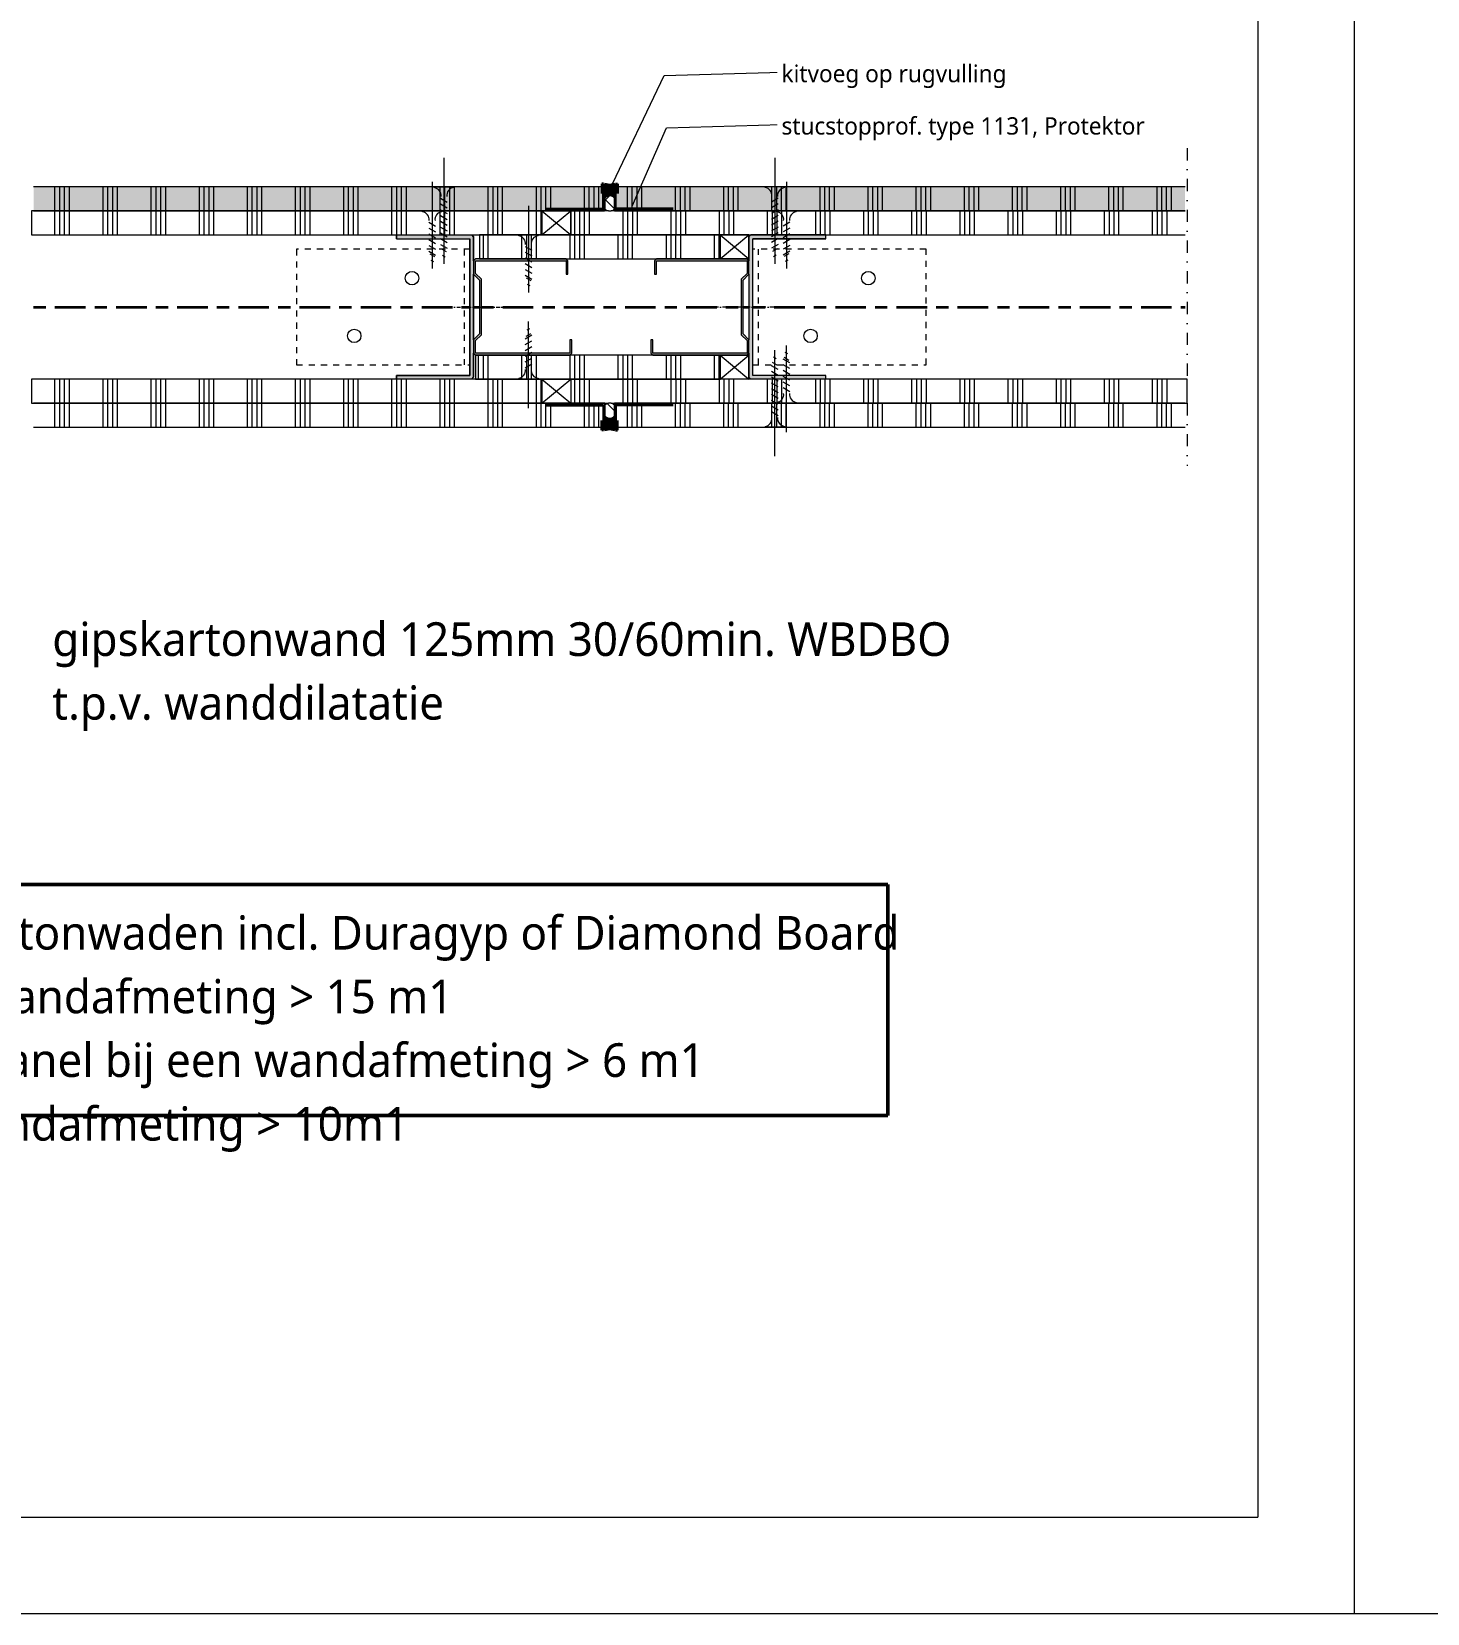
# Model space of a CAD drawing. Header units: millimetres. Extents: x -617 to 12931, y -7813 to -1363.
# Drawn here: x 824 to 1549, y -7813 to -6991 of the extents above; entities that cross this region are included whole.
import ezdxf

# ---------------------------------------------------------------- set-up
doc = ezdxf.new("R2010")
doc.units = ezdxf.units.MM
for name, pattern in [('Center', [31.75, 6.35, -4.7625, 15.875, -4.7625]), ('Dash', [6.35, 3.175, -3.175]), ('Dash dot', [15.875, 6.35, -4.7625, 0, -4.7625]), ('Streep-stip _ detail', [4, 2, -1, 0, -1])]:
    doc.linetypes.add(name, pattern=pattern)
for name, color, linetype, lineweight in [('A-ANNO-IDEN', 131, 'Continuous', 18), ('A-DETL', 90, 'Continuous', 13), ('A-DETL-CNTR', 5, 'Center', 35), ('A-DETL-GENF', 92, 'Continuous', 18), ('G-ANNO-TEXT', 231, 'Continuous', 13)]:
    doc.layers.add(name, color=color, linetype=linetype, lineweight=lineweight)
doc.styles.add('Segoe UI_2', font='segoeui.ttf', dxfattribs={"height": 9})
doc.styles.add('Segoe UI_4', font='segoeui.ttf', dxfattribs={"height": 17.5})

# ---------------------------------------------------------------- blocks, each defined once
blk = doc.blocks.new('40  gipsplaat - D12_5-2957585-22_1 Principedetails metalstud')
at = {"layer": 'A-DETL-GENF', "lineweight": 13}
h = blk.add_hatch(dxfattribs=at)
h.set_pattern_fill('FP_540', color=256, style=0, pattern_type=2)
h.set_pattern_definition([(90, (-1093.902, 7097.017), (-25, 1e-15), []), (90, (-1091.402, 7097.017), (-25, 1e-15), []), (90, (-1088.902, 7097.017), (-25, 1e-15), []), (90, (-1086.402, 7097.017), (-25, 1e-15), [])])
h.paths.add_polyline_path([(0, 0), (319.05, 0), (319.05, 12.5), (20.94, 12.5), (20.65, 12.43), (19.84, 12.43), (19.55, 12.5), (0, 12.5)])
at = {"layer": 'A-DETL-GENF'}
for p, q in [((17.55, 12.5), (0, 12.5)), ((0, 12.5), (0, 0)), ((0, 12.5), (0, 0)), ((19.55, 12.5), (17.55, 12.5)), ((19.55, 12.5), (17.55, 12.5)), ((22.75, 12.5), (20.94, 12.5)), ((22.75, 12.5), (20.94, 12.5)), ((319.05, 12.5), (22.75, 12.5)), ((0, 0), (77.55, 0)), ((77.55, 0), (93.55, 0)), ((77.55, 0), (93.55, 0)), ((93.55, 0), (132.55, 0)), ((132.55, 0), (319.05, 0)), ((132.55, 0), (319.05, 0))]:
    blk.add_line(p, q, dxfattribs=at)
blk = doc.blocks.new('40  gipsplaat - stootvast D12_5-2957586-22_1 Principedetails metalstud')
at = {"layer": 'A-DETL-GENF'}
blk.add_hatch(color=256, dxfattribs=at).paths.add_polyline_path([(1, 0), (297.5, 0), (297.5, 12.5), (1, 12.5)])
at = {"layer": 'A-DETL-GENF', "lineweight": 13}
h = blk.add_hatch(dxfattribs=at)
h.set_pattern_fill('FP_541', color=256, style=0, pattern_type=2)
h.set_pattern_definition([(90, (-813.956, 7084.517), (-25, 1e-15), []), (90, (-811.456, 7084.517), (-25, 1e-15), []), (90, (-808.956, 7084.517), (-25, 1e-15), []), (90, (-806.456, 7084.517), (-25, 1e-15), [])])
h.paths.add_polyline_path([(1, 0), (297.5, 0), (297.5, 12.5), (1, 12.5)])
at = {"layer": 'A-DETL-GENF'}
for p, q in [((297.5, 12.5), (1, 12.5)), ((297.5, 12.5), (1, 12.5)), ((297.5, 0), (297.5, 12.5)), ((297.5, 0), (297.5, 12.5)), ((1, 0), (264.95, 0)), ((264.95, 0), (297.5, 0)), ((264.95, 0), (297.5, 0))]:
    blk.add_line(p, q, dxfattribs=at)
blk = doc.blocks.new('40  gipsplaat - D12_5-2957587-22_1 Principedetails metalstud')
at = {"layer": 'A-DETL-GENF', "lineweight": 13}
h = blk.add_hatch(dxfattribs=at)
h.set_pattern_fill('FP_542', color=256, style=0, pattern_type=2)
h.set_pattern_definition([(90, (-813.956, 7197.017), (-25, 1e-15), []), (90, (-811.456, 7197.017), (-25, 1e-15), []), (90, (-808.956, 7197.017), (-25, 1e-15), []), (90, (-806.456, 7197.017), (-25, 1e-15), [])])
h.paths.add_polyline_path([(297.69, 0), (297.69, 12.5), (1, 12.5), (1, 0), (279.95, 0)])
at = {"layer": 'A-DETL-GENF'}
for p, q in [((264.95, 12.5), (1, 12.5)), ((279.95, 12.5), (264.95, 12.5)), ((279.95, 12.5), (264.95, 12.5)), ((297.69, 12.5), (279.95, 12.5)), ((297.69, 11.47), (297.69, 12.5)), ((297.69, 11.47), (297.69, 12.5)), ((297.69, 0), (297.69, 11.47)), ((1, 0), (297.69, 0)), ((1, 0), (297.69, 0))]:
    blk.add_line(p, q, dxfattribs=at)
blk = doc.blocks.new('22 verzwaard metalstud profiel - 75 mm-V444-22_1 Principedetails metalstud')
at = {"layer": 'A-DETL-GENF'}
blk.add_hatch(color=256, dxfattribs=at).paths.add_polyline_path([(-37.5, -1), (-37.5, -40), (-35.5, -40), (-35.5, -2), (35.5, -2), (35.5, -40), (37.5, -40), (37.5, -1), (36.5, 0), (-36.5, 0)])
for p, q in [((-36.5, 0), (-37.5, -1)), ((-37.5, -1), (-36.5, 0)), ((-24, 0), (-36.5, 0)), ((-24, 0), (-36.5, 0)), ((17, 0), (-17, 0)), ((17, 0), (-17, 0)), ((36.5, 0), (24, 0)), ((36.5, 0), (24, 0)), ((37.5, -1), (36.5, 0)), ((-35.5, -2), (35.5, -2)), ((-35.5, -40), (-35.5, -2)), ((-35.5, -40), (-35.5, -2)), ((-35.5, -2), (35.5, -2)), ((35.5, -2), (35.5, -40)), ((35.5, -40), (35.5, -2)), ((37.5, -1), (36.5, 0)), ((37.5, -40), (37.5, -1)), ((37.5, -40), (37.5, -1)), ((-37.5, -40), (-35.5, -40)), ((-37.5, -40), (-35.5, -40)), ((35.5, -40), (37.5, -40)), ((35.5, -40), (37.5, -40))]:
    blk.add_line(p, q, dxfattribs=at)
blk = doc.blocks.new('40  gipsplaat - stootvast D12_5-2957588-22_1 Principedetails metalstud')
at = {"layer": 'A-DETL-GENF'}
blk.add_hatch(color=256, dxfattribs=at).paths.add_polyline_path([(263.41, 0), (296.31, 0), (296.31, 12.5), (0, 12.5), (0, 0), (145.87, 0)])
at = {"layer": 'A-DETL-GENF', "lineweight": 13}
h = blk.add_hatch(dxfattribs=at)
h.set_pattern_fill('FP_543', color=256, style=0, pattern_type=2)
h.set_pattern_definition([(90, (-1116.648, 7084.517), (-25, 1e-15), []), (90, (-1114.148, 7084.517), (-25, 1e-15), []), (90, (-1111.648, 7084.517), (-25, 1e-15), []), (90, (-1109.148, 7084.517), (-25, 1e-15), [])])
h.paths.add_polyline_path([(296.31, 0), (296.31, 12.5), (0, 12.5), (0, 0), (263.41, 0)])
at = {"layer": 'A-DETL-GENF'}
for p, q in [((296.31, 12.5), (0, 12.5)), ((0, 12.5), (0, 1.03)), ((296.31, 12.5), (0, 12.5)), ((0, 1.03), (0, 0)), ((0, 1.03), (0, 0)), ((0, 0), (296.31, 0)), ((0, 0), (296.31, 0))]:
    blk.add_line(p, q, dxfattribs=at)
blk = doc.blocks.new('40  gipsplaat - D12_5-2957589-22_1 Principedetails metalstud')
at = {"layer": 'A-DETL-GENF', "lineweight": 13}
h = blk.add_hatch(dxfattribs=at)
h.set_pattern_fill('FP_544', color=256, style=0, pattern_type=2)
h.set_pattern_definition([(90, (-1116.648, 7197.017), (-25, 1e-15), []), (90, (-1114.148, 7197.017), (-25, 1e-15), []), (90, (-1111.648, 7197.017), (-25, 1e-15), []), (90, (-1109.148, 7197.017), (-25, 1e-15), [])])
h.paths.add_polyline_path([(296.31, 0), (296.31, 12.5), (0, 12.5), (0, 0), (263.41, 0)])
at = {"layer": 'A-DETL-GENF'}
for p, q in [((296.31, 12.5), (0, 12.5)), ((0, 12.5), (0, 11.47)), ((0, 12.5), (0, 11.47)), ((0, 11.47), (0, 0)), ((0, 0), (296.31, 0)), ((0, 0), (296.31, 0))]:
    blk.add_line(p, q, dxfattribs=at)
blk = doc.blocks.new('00 afbreeklijn 1 s l - Type 1-2338396-22_1 Principedetails metalstud')
at = {"layer": 'A-DETL-GENF', "linetype": 'Dash dot'}
for p, q in [((12.5, 0), (-20, 0)), ((145, 0), (25, 0))]:
    blk.add_line(p, q, dxfattribs=at)
blk = doc.blocks.new('22 verzwaard metalstud profiel - 75 mm-V445-22_1 Principedetails metalstud')
at = {"layer": 'A-DETL-GENF'}
blk.add_hatch(color=256, dxfattribs=at).paths.add_polyline_path([(-37.5, 16.06), (-37.5, 1), (-36.5, 0), (36.5, 0), (37.5, 1), (37.5, 40), (35.5, 40), (35.5, 2), (-35.5, 2), (-35.5, 40), (-37.5, 40)])
for p, q in [((-35.5, 40), (-37.5, 40)), ((-37.5, 40), (-35.5, 40)), ((-35.5, 2), (-35.5, 40)), ((-35.5, 40), (-35.5, 2)), ((37.5, 40), (35.5, 40)), ((35.5, 40), (35.5, 2)), ((35.5, 40), (35.5, 2)), ((35.5, 40), (37.5, 40)), ((-37.5, 1), (-36.5, 0)), ((-37.5, 1), (-36.5, 0)), ((-36.5, 0), (-24, 0)), ((-24, 0), (-36.5, 0)), ((35.5, 2), (-35.5, 2)), ((-35.5, 2), (35.5, 2)), ((-17, 0), (17, 0)), ((17, 0), (-17, 0)), ((24, 0), (36.5, 0)), ((36.5, 0), (24, 0)), ((36.5, 0), (37.5, 1)), ((37.5, 1), (36.5, 0))]:
    blk.add_line(p, q, dxfattribs=at)
blk = doc.blocks.new('40  gipsplaat - D12_5-2957590-22_1 Principedetails metalstud')
at = {"layer": 'A-DETL-GENF', "lineweight": 13}
h = blk.add_hatch(dxfattribs=at)
h.set_pattern_fill('FP_545', color=256, style=0, pattern_type=2)
h.set_pattern_definition([(90, (-813.956, 7097.017), (-25, 1e-15), []), (90, (-811.456, 7097.017), (-25, 1e-15), []), (90, (-808.956, 7097.017), (-25, 1e-15), []), (90, (-806.456, 7097.017), (-25, 1e-15), [])])
h.paths.add_polyline_path([(264.95, 0), (264.95, 12.5), (0, 12.5), (0, 0), (232.5, 0)])
at = {"layer": 'A-DETL-GENF'}
for p, q in [((264.95, 12.5), (0, 12.5)), ((0, 12.5), (0, 0)), ((264.95, 12.5), (0, 12.5)), ((0, 12.5), (0, 0)), ((264.95, 0), (264.95, 12.5)), ((264.95, 0), (264.95, 12.5)), ((0, 0), (232.5, 0)), ((0, 0), (232.5, 0)), ((232.5, 0), (264.95, 0))]:
    blk.add_line(p, q, dxfattribs=at)
blk = doc.blocks.new('40  gipsplaat - D12_5-V446-22_1 Principedetails metalstud')
at = {"layer": 'A-DETL-GENF'}
for p, q in [((77.55, 12.5), (0, 12.5)), ((168.61, 12.5), (77.55, 12.5)), ((168.61, 12.5), (77.55, 12.5))]:
    blk.add_line(p, q, dxfattribs=at)
blk = doc.blocks.new('40  gipsplaat - D12_5-V447-22_1 Principedetails metalstud')
at = {"layer": 'A-DETL-GENF', "lineweight": 13}
h = blk.add_hatch(dxfattribs=at)
h.set_pattern_fill('FP_546', color=256, style=0, pattern_type=2)
h.set_pattern_definition([(90, (-813.956, 7184.517), (-25, 1e-15), []), (90, (-811.456, 7184.517), (-25, 1e-15), []), (90, (-808.956, 7184.517), (-25, 1e-15), []), (90, (-806.456, 7184.517), (-25, 1e-15), [])])
h.paths.add_polyline_path([(264.95, 0), (264.95, 12.5), (0, 12.5), (0, 0), (230.54, 0)])
at = {"layer": 'A-DETL-GENF'}
for p, q in [((230.54, 12.5), (0, 12.5)), ((0, 12.5), (0, 0)), ((230.54, 12.5), (0, 12.5)), ((0, 12.5), (0, 0)), ((264.95, 12.5), (230.54, 12.5)), ((264.95, 0), (264.95, 12.5)), ((264.95, 0), (264.95, 12.5)), ((0, 0), (264.95, 0)), ((0, 0), (264.95, 0))]:
    blk.add_line(p, q, dxfattribs=at)
blk = doc.blocks.new('40  gipsplaat - D12_5-2957462-22_1 Principedetails metalstud')
at = {"layer": 'A-DETL-GENF', "lineweight": 13}
h = blk.add_hatch(dxfattribs=at)
h.set_pattern_fill('FP_547', color=256, style=0, pattern_type=2)
h.set_pattern_definition([(270, (1171.456, -7097.017), (25, 1e-15), []), (270, (1168.956, -7097.017), (25, 1e-15), []), (270, (1166.456, -7097.017), (25, 1e-15), []), (270, (1163.956, -7097.017), (25, 1e-15), [])])
h.paths.add_polyline_path([(25, 12.5), (0, 12.5), (0, 0), (125, 0), (125, 12.5), (26.48, 12.5)])
at = {"layer": 'A-DETL-GENF'}
for p, q in [((25, 12.5), (0, 12.5)), ((0, 12.5), (0, 0)), ((0, 12.5), (0, 0)), ((33, 12.5), (25, 12.5)), ((79.96, 12.5), (33, 12.5)), ((79.96, 12.5), (33, 12.5)), ((87.96, 12.5), (79.96, 12.5)), ((125, 12.5), (87.96, 12.5)), ((125, 0), (125, 12.5)), ((125, 0), (125, 12.5)), ((0, 0), (125, 0)), ((0, 0), (125, 0))]:
    blk.add_line(p, q, dxfattribs=at)
blk = doc.blocks.new('40  gipsplaat - D12_5-2957591-22_1 Principedetails metalstud')
at = {"layer": 'A-DETL-GENF', "lineweight": 13}
h = blk.add_hatch(dxfattribs=at)
h.set_pattern_fill('FP_548', color=256, style=0, pattern_type=2)
h.set_pattern_definition([(270, (1171.456, -7159.517), (25, 1e-15), []), (270, (1168.956, -7159.517), (25, 1e-15), []), (270, (1166.456, -7159.517), (25, 1e-15), []), (270, (1163.956, -7159.517), (25, 1e-15), [])])
h.paths.add_polyline_path([(25, 12.5), (0, 12.5), (0, 0), (126.96, 0), (126.96, 12.5), (26.48, 12.5)])
at = {"layer": 'A-DETL-GENF'}
for p, q in [((77.55, 12.5), (0, 12.5)), ((0, 12.5), (0, 0)), ((0, 12.5), (0, 0)), ((126.96, 12.5), (77.55, 12.5)), ((126.96, 12.5), (77.55, 12.5)), ((126.96, 0), (126.96, 12.5)), ((126.96, 0), (126.96, 12.5)), ((0, 0), (25, 0)), ((25, 0), (35, 0)), ((35, 0), (77.96, 0)), ((35, 0), (77.96, 0)), ((77.96, 0), (87.96, 0)), ((87.96, 0), (126.96, 0))]:
    blk.add_line(p, q, dxfattribs=at)
blk = doc.blocks.new('22 metalstud profiel - 50 mm vert-4394543-22_1 Principedetails metalstud')
at = {"layer": 'A-DETL-GENF'}
blk.add_hatch(color=256, dxfattribs=at).paths.add_polyline_path([(-25, -1), (-25, -50), (-24, -51), (-17, -51), (-17, -50), (-24, -50), (-24, -1), (-17.41, -1), (-14.41, -4), (14.41, -4), (17.41, -1), (24, -1), (24, -48), (17, -48), (17, -49), (24, -49), (25, -48), (25, -1), (24, 0), (17, 0), (14, -3), (-14, -3), (-17, 0), (-24, 0)])
for p, q in [((-24, 0), (-25, -1)), ((-17, 0), (-24, 0)), ((-14, -3), (-17, 0)), ((17, 0), (14, -3)), ((24, 0), (17, 0)), ((25, -1), (24, 0)), ((-25, -1), (-25, -50)), ((-24, -50), (-24, -1)), ((-24, -1), (-17.41, -1)), ((-17.41, -1), (-14.41, -4)), ((-14.41, -4), (14.41, -4)), ((14, -3), (-14, -3)), ((14.41, -4), (17.41, -1)), ((17.41, -1), (24, -1)), ((24, -1), (24, -48)), ((25, -48), (25, -1)), ((24, -48), (17, -48)), ((17, -48), (17, -49)), ((17, -49), (24, -49)), ((24, -49), (25, -48)), ((-25, -50), (-24, -51)), ((-17, -50), (-24, -50)), ((-24, -51), (-17, -51)), ((-17, -51), (-17, -50))]:
    blk.add_line(p, q, dxfattribs=at)
blk = doc.blocks.new('22 metalstud profiel - 50 mm vert-4394548-22_1 Principedetails metalstud')
at = {"layer": 'A-DETL-GENF'}
blk.add_hatch(color=256, dxfattribs=at).paths.add_polyline_path([(-25, 41.48), (-25, 1), (-24, 0), (-17, 0), (-14, 3), (14, 3), (17, 0), (24, 0), (25, 1), (25, 48), (24, 49), (17, 49), (17, 48), (24, 48), (24, 1), (17.41, 1), (14.41, 4), (-14.41, 4), (-17.41, 1), (-24, 1), (-24, 50), (-17, 50), (-17, 51), (-24, 51), (-25, 50)])
for p, q in [((-24, 51), (-25, 50)), ((-25, 50), (-25, 1)), ((-17, 51), (-24, 51)), ((-24, 1), (-24, 50)), ((-24, 50), (-17, 50)), ((-17, 50), (-17, 51)), ((24, 49), (17, 49)), ((17, 49), (17, 48)), ((17, 48), (24, 48)), ((25, 48), (24, 49)), ((24, 48), (24, 1)), ((25, 1), (25, 48)), ((-25, 1), (-24, 0)), ((-17.41, 1), (-24, 1)), ((-24, 0), (-17, 0)), ((-14.41, 4), (-17.41, 1)), ((-17, 0), (-14, 3)), ((14.41, 4), (-14.41, 4)), ((-14, 3), (14, 3)), ((14, 3), (17, 0)), ((17.41, 1), (14.41, 4)), ((17, 0), (24, 0)), ((24, 1), (17.41, 1)), ((24, 0), (25, 1))]:
    blk.add_line(p, q, dxfattribs=at)
blk = doc.blocks.new('20 klos p - Voorliggend-4383767-22_1 Principedetails metalstud')
at = {"layer": 'A-DETL-GENF'}
for p, q in [((15, 12.5), (0, 12.5)), ((0, 12.5), (0, 0)), ((0, 0), (15, 12.5)), ((0, 12.5), (15, 0)), ((15, 0), (15, 12.5)), ((0, 0), (15, 0))]:
    blk.add_line(p, q, dxfattribs=at)
blk = doc.blocks.new('20 klos p - Voorliggend-V465-22_1 Principedetails metalstud')
at = {"layer": 'A-DETL-GENF'}
for p, q in [((15, 12.5), (0, 12.5)), ((0, 12.5), (0, 0)), ((0, 0), (15, 12.5)), ((0, 12.5), (15, 0)), ((0, 0), (15, 0))]:
    blk.add_line(p, q, dxfattribs=at)
blk = doc.blocks.new('20 klos p - Voorliggend-V466-22_1 Principedetails metalstud')
at = {"layer": 'A-DETL-GENF'}
for p, q in [((15, 12.5), (0, 12.5)), ((0, 12.5), (0, 0)), ((0, 0), (15, 12.5)), ((0, 12.5), (15, 0)), ((15, 0), (15, 12.5))]:
    blk.add_line(p, q, dxfattribs=at)
blk = doc.blocks.new('40  gipsplaat - D12_5-V479-22_1 Principedetails metalstud')
at = {"layer": 'A-DETL-GENF', "lineweight": 13}
h = blk.add_hatch(dxfattribs=at)
h.set_pattern_fill('FP_587', color=256, style=0, pattern_type=2)
h.set_pattern_definition([(90, (-1093.902, 7184.517), (-25, 1e-15), []), (90, (-1091.402, 7184.517), (-25, 1e-15), []), (90, (-1088.902, 7184.517), (-25, 1e-15), []), (90, (-1086.402, 7184.517), (-25, 1e-15), [])])
h.paths.add_polyline_path([(18.35, 0), (19.55, 0), (19.84, 0.07), (20.65, 0.07), (20.94, 0), (320.05, 0), (320.05, 12.5), (0, 12.5), (0, 0)])
at = {"layer": 'A-DETL-GENF'}
for p, q in [((320.05, 12.5), (0, 12.5)), ((0, 12.5), (0, 0)), ((320.05, 12.5), (0, 12.5)), ((0, 12.5), (0, 0)), ((320.05, 0), (320.05, 12.5)), ((320.05, 0), (320.05, 12.5)), ((0, 0), (19.55, 0)), ((0, 0), (19.55, 0)), ((20.94, 0), (320.05, 0)), ((20.94, 0), (320.05, 0))]:
    blk.add_line(p, q, dxfattribs=at)
blk = doc.blocks.new('00 schroef s e - 40mm-2174073-22_1 Principedetails metalstud')
at = {"layer": 'A-DETL-GENF'}
for p, q in [((-15.02, 0), (40, 0)), ((0, -5), (0, 5)), ((0.48, 5), (0, 5)), ((5.98, -1.75), (7.98, 1.75)), ((8.98, -1.75), (10.98, 1.75)), ((8.98, -1.75), (10.98, 1.75)), ((11.98, -1.75), (13.98, 1.75)), ((14.98, -1.75), (16.98, 1.75)), ((17.98, -1.75), (19.98, 1.75)), ((20.98, -1.75), (22.98, 1.75)), ((23.98, -1.75), (25.98, 1.75)), ((26.98, -1.75), (28.98, 1.75)), ((29.98, -1.75), (31.98, 1.75)), ((32.3, -1.22), (33.7, 1.22)), ((35.6, -0.7), (36.4, 0.7)), ((0.48, -5), (0, -5))]:
    blk.add_line(p, q, dxfattribs=at)
for centre, radius, start, end in [((4.48, 5.51), 4.03, 187.28672, 278.68299), ((4.59, -5.65), 4.16, 83.05422, 170.97608)]:
    blk.add_arc(centre, radius, start, end, dxfattribs=at)
blk = doc.blocks.new('00 schroef s e - 30mm-2157679-22_1 Principedetails metalstud')
at = {"layer": 'A-DETL-GENF'}
for p, q in [((-15.02, 0), (30, 0)), ((0, -5), (0, 5)), ((0.48, 5), (0, 5)), ((5.98, -1.75), (7.98, 1.75)), ((8.98, -1.75), (10.98, 1.75)), ((8.98, -1.75), (10.98, 1.75)), ((11.98, -1.75), (13.98, 1.75)), ((14.98, -1.75), (16.98, 1.75)), ((17.98, -1.75), (19.98, 1.75)), ((20.98, -1.75), (22.98, 1.75)), ((22.3, -1.22), (23.7, 1.22)), ((25.6, -0.7), (26.4, 0.7)), ((0.48, -5), (0, -5))]:
    blk.add_line(p, q, dxfattribs=at)
for centre, radius, start, end in [((4.48, 5.51), 4.03, 187.28672, 278.68299), ((4.59, -5.65), 4.16, 83.05422, 170.97608)]:
    blk.add_arc(centre, radius, start, end, dxfattribs=at)
blk = doc.blocks.new('00 schroef s e - 40mm-4332099-22_1 Principedetails metalstud')
at = {"layer": 'A-DETL-GENF'}
for p, q in [((0, 5), (0, -5)), ((0.48, 5), (0, 5)), ((5.98, 1.75), (7.98, -1.75)), ((8.98, 1.75), (10.98, -1.75)), ((8.98, 1.75), (10.98, -1.75)), ((11.98, 1.75), (13.98, -1.75)), ((14.98, 1.75), (16.98, -1.75)), ((17.98, 1.75), (19.98, -1.75)), ((20.98, 1.75), (22.98, -1.75)), ((23.98, 1.75), (25.98, -1.75)), ((26.98, 1.75), (28.98, -1.75)), ((29.98, 1.75), (31.98, -1.75)), ((32.3, 1.22), (33.7, -1.22)), ((35.6, 0.7), (36.4, -0.7)), ((-15.02, 0), (40, 0)), ((0.48, -5), (0, -5))]:
    blk.add_line(p, q, dxfattribs=at)
for centre, radius, start, end in [((4.59, 5.65), 4.16, 189.02392, 276.94578), ((4.48, -5.51), 4.03, 81.31701, 172.71328)]:
    blk.add_arc(centre, radius, start, end, dxfattribs=at)
blk = doc.blocks.new('00 schroef s e - 30mm-4332139-22_1 Principedetails metalstud')
at = {"layer": 'A-DETL-GENF'}
for p, q in [((0, 5), (0, -5)), ((0.48, 5), (0, 5)), ((5.98, 1.75), (7.98, -1.75)), ((8.98, 1.75), (10.98, -1.75)), ((8.98, 1.75), (10.98, -1.75)), ((11.98, 1.75), (13.98, -1.75)), ((14.98, 1.75), (16.98, -1.75)), ((17.98, 1.75), (19.98, -1.75)), ((20.98, 1.75), (22.98, -1.75)), ((22.3, 1.22), (23.7, -1.22)), ((25.6, 0.7), (26.4, -0.7)), ((-15.02, 0), (30, 0)), ((0.48, -5), (0, -5))]:
    blk.add_line(p, q, dxfattribs=at)
for centre, radius, start, end in [((4.59, 5.65), 4.16, 189.02392, 276.94578), ((4.48, -5.51), 4.03, 81.31701, 172.71328)]:
    blk.add_arc(centre, radius, start, end, dxfattribs=at)
blk = doc.blocks.new('30 L-anker plat a e - 90x60-2057174-22_1 Principedetails metalstud')
at = {"layer": 'A-DETL-GENF', "linetype": 'Dash'}
for p, q in [((35, 90), (-25, 90)), ((-25, 90), (-25, 0)), ((35, 0), (35, 90)), ((35, 3), (-25, 3)), ((35, 0), (-25, 0))]:
    blk.add_line(p, q, dxfattribs=at)
at = {"layer": 'A-DETL-GENF', "linetype": 'Streep-stip _ detail', "lineweight": 13}
blk.add_line((5, 15), (5, -30), dxfattribs=at)
at = {"layer": 'A-DETL-GENF', "lineweight": 13}
for centre in [(-10, 60), (20, 30)]:
    blk.add_circle(centre, 3.5, dxfattribs=at)
blk = doc.blocks.new('42 stucstopprofiel droogbouw - type 1131-V158-22_1 Principedetails metalstud')
at = {"layer": 'A-DETL-GENF', "lineweight": 35}
for p, q in [((0, 14), (-0.99, 14)), ((-0.99, 14), (-0.99, 9)), ((0, 1), (0, 14)), ((-30, 1), (0, 1))]:
    blk.add_line(p, q, dxfattribs=at)
blk = doc.blocks.new('42 stucstopprofiel droogbouw - type 1131-V218-22_1 Principedetails metalstud')
at = {"layer": 'A-DETL-GENF', "lineweight": 35}
for p, q in [((-30, -1), (0, -1)), ((0, -1), (0, -14)), ((-0.99, -14), (-0.99, -9)), ((0, -14), (-0.99, -14))]:
    blk.add_line(p, q, dxfattribs=at)
blk = doc.blocks.new('30 kitvoeg op rugvulling - holle kitvoeg 5mm-V522-22_1 Principedetails metalstud')
at = {"layer": 'A-DETL-GENF', "lineweight": 13}
h = blk.add_hatch(dxfattribs=at)
h.set_pattern_fill('FP_641', color=256, style=0, pattern_type=2)
h.set_pattern_definition([(225, (1126.648, -7070.325), (10.606602, -10.606602), []), (315, (1126.648, -7070.325), (10.606602, 10.606602), [])])
h.paths.add_polyline_path([(2.9, 14.26), (2.1, 14.26), (1.31, 14.07), (0.6, 13.69), (0, 13.16), (0, 7.58), (0.6, 7.04), (1.31, 6.67), (2.1, 6.48), (2.9, 6.48), (3.69, 6.67), (4.4, 7.04), (5, 7.58), (5, 13.16), (4.4, 13.69), (3.69, 14.07)])
blk.add_hatch(color=256, dxfattribs=at).paths.add_polyline_path([(0, 7.58), (0, 0), (1.67, 0.44), (3.33, 0.44), (5, 0), (5, 7.58), (4.4, 7.04), (3.69, 6.67), (2.9, 6.48), (2.1, 6.48), (1.31, 6.67), (0.6, 7.04)])
for p, q in [((0, 13.16), (0, 7.58)), ((5, 7.58), (5, 13.16))]:
    blk.add_line(p, q, dxfattribs=at)
at = {"layer": 'A-DETL-GENF'}
for p, q in [((0, 7.58), (0, 0)), ((5, 0), (5, 7.58))]:
    blk.add_line(p, q, dxfattribs=at)
at = {"layer": 'A-DETL-GENF', "lineweight": 13}
for centre, start, end in [((2.5, 10.95), 41.40962, 138.59038), ((2.5, 9.78), 221.40962, 318.59038)]:
    blk.add_arc(centre, 3.33, start, end, dxfattribs=at)
at = {"layer": 'A-DETL-GENF'}
blk.add_open_spline([(0, 0), (0.56, 0.22), (1.67, 0.52), (3.33, 0.52), (4.44, 0.22), (5, 0)], degree=3, dxfattribs=at)
blk = doc.blocks.new('30 kitvoeg op rugvulling - holle kitvoeg 5mm-V523-22_1 Principedetails metalstud')
at = {"layer": 'A-DETL-GENF', "lineweight": 13}
blk.add_hatch(color=256, dxfattribs=at).paths.add_polyline_path([(5, 0), (3.33, -0.44), (1.67, -0.44), (0, 0), (0, -7.58), (0.6, -7.04), (1.31, -6.67), (2.1, -6.48), (2.9, -6.48), (3.69, -6.67), (4.4, -7.04), (5, -7.58), (5, -7.04)])
h = blk.add_hatch(dxfattribs=at)
h.set_pattern_fill('FP_642', color=256, style=0, pattern_type=2)
h.set_pattern_definition([(225, (1126.648, -7198.709), (10.606602, -10.606602), []), (315, (1126.648, -7198.709), (10.606602, 10.606602), [])])
h.paths.add_polyline_path([(2.1, -6.48), (1.31, -6.67), (0.6, -7.04), (0, -7.58), (0, -13.16), (0.6, -13.69), (1.31, -14.07), (2.1, -14.26), (2.9, -14.26), (3.69, -14.07), (4.4, -13.69), (5, -13.16), (5, -7.58), (4.4, -7.04), (3.69, -6.67), (2.9, -6.48)])
at = {"layer": 'A-DETL-GENF'}
for p, q in [((0, 0), (0, -7.58)), ((5, -7.58), (5, 0))]:
    blk.add_line(p, q, dxfattribs=at)
at = {"layer": 'A-DETL-GENF', "lineweight": 13}
for p, q in [((0, -7.58), (0, -13.16)), ((5, -13.16), (5, -7.58))]:
    blk.add_line(p, q, dxfattribs=at)
for centre, start, end in [((2.5, -9.78), 41.40962, 138.59038), ((2.5, -10.95), 221.40962, 318.59038)]:
    blk.add_arc(centre, 3.33, start, end, dxfattribs=at)
at = {"layer": 'A-DETL-GENF'}
blk.add_open_spline([(5, 0), (4.44, -0.22), (3.33, -0.52), (1.67, -0.52), (0.56, -0.22), (0, 0)], degree=3, dxfattribs=at)

msp = doc.modelspace()

# ---------------------------------------------------------------- linework, layer by layer
at = {"layer": 'A-ANNO-IDEN'}
for p, q in [((1123.91, -7074.22), (1152.49, -7014.23)), ((1152.49, -7014.23), (1213.38, -7012.44)), ((1135.77, -7082.1), (1153.61, -7041.42)), ((1153.61, -7041.42), (1213.38, -7039.63))]:
    msp.add_line(p, q, dxfattribs=at)
at = {"layer": 'A-DETL', "lineweight": 18}
for p, q in [((1510.71, -4843.15), (1510.71, -7813.15)), ((1460.71, -6488.15), (1460.71, -7763.15)), ((-539.29, -7763.15), (1460.71, -7763.15)), ((-589.29, -7813.15), (3610.71, -7813.15))]:
    msp.add_line(p, q, dxfattribs=at)
at = {"layer": 'A-DETL', "lineweight": 50}
for p, q in [((1268.5, -7434.48), (598.5, -7434.48)), ((1268.5, -7554.48), (1268.5, -7434.48)), ((598.5, -7554.48), (1268.5, -7554.48))]:
    msp.add_line(p, q, dxfattribs=at)
at = {"layer": 'A-DETL-CNTR'}
for p, q in [((824.96, -7134.52), (1051.49, -7134.52)), ((1053.49, -7134.52), (1056.49, -7134.52)), ((1057.49, -7134.52), (1192.46, -7134.52)), ((1193.46, -7134.52), (1196.46, -7134.52)), ((1198.46, -7134.52), (1422.96, -7134.52))]:
    msp.add_line(p, q, dxfattribs=at)

# ---------------------------------------------------------------- block references
at = {"layer": 'A-DETL-GENF'}
for name, p, rotation in [('00 schroef s e - 40mm-2174073-22_1 Principedetails metalstud', (1038.06, -7072.02), 269.9999999999997), ('00 schroef s e - 40mm-4332099-22_1 Principedetails metalstud', (1209.85, -7072.02), 270.0000000000002), ('00 schroef s e - 30mm-2157679-22_1 Principedetails metalstud', (1031.92, -7084.52), 269.9999999999997), ('00 schroef s e - 30mm-4332139-22_1 Principedetails metalstud', (1215.99, -7084.52), 270.0000000000002), ('00 schroef s e - 30mm-2157679-22_1 Principedetails metalstud', (1081.92, -7097.02), 270.0000000000009), ('22 verzwaard metalstud profiel - 75 mm-V445-22_1 Principedetails metalstud', (1053.49, -7134.52), 89.99999999999912), ('40  gipsplaat - D12_5-2957462-22_1 Principedetails metalstud', (1181.46, -7097.02), 180), ('22 verzwaard metalstud profiel - 75 mm-V444-22_1 Principedetails metalstud', (1196.46, -7134.52), 90.00000000000088), ('22 metalstud profiel - 50 mm vert-4394543-22_1 Principedetails metalstud', (1053.49, -7134.52), 89.99999999999973), ('22 metalstud profiel - 50 mm vert-4394548-22_1 Principedetails metalstud', (1196.46, -7134.52), 90.00000000000028), ('00 schroef s e - 30mm-4332139-22_1 Principedetails metalstud', (1081.92, -7172.02), 89.99999999999905), ('00 schroef s e - 30mm-2157679-22_1 Principedetails metalstud', (1215.99, -7184.52), 89.99999999999973), ('40  gipsplaat - D12_5-2957591-22_1 Principedetails metalstud', (1181.46, -7159.52), 180), ('00 schroef s e - 40mm-2174073-22_1 Principedetails metalstud', (1209.85, -7197.02), 89.99999999999973)]:
    msp.add_blockref(name, p, dxfattribs=dict(at, rotation=rotation))
at = {"layer": 'A-DETL-GENF', "linetype": 'Dash dot', "rotation": 89.99999999999989}
msp.add_blockref('00 afbreeklijn 1 s l - Type 1-2338396-22_1 Principedetails metalstud', (1423.96, -7197.02), dxfattribs=at)
at = {"layer": 'A-DETL-GENF'}
for name, p in [('40  gipsplaat - stootvast D12_5-2957586-22_1 Principedetails metalstud', (823.96, -7084.52)), ('40  gipsplaat - stootvast D12_5-2957588-22_1 Principedetails metalstud', (1126.65, -7084.52)), ('40  gipsplaat - D12_5-2957590-22_1 Principedetails metalstud', (823.96, -7097.02)), ('20 klos p - Voorliggend-4383767-22_1 Principedetails metalstud', (1088.9, -7097.02)), ('40  gipsplaat - D12_5-2957585-22_1 Principedetails metalstud', (1103.9, -7097.02)), ('20 klos p - Voorliggend-4383767-22_1 Principedetails metalstud', (1181.46, -7109.52)), ('20 klos p - Voorliggend-V466-22_1 Principedetails metalstud', (1181.46, -7172.02)), ('40  gipsplaat - D12_5-V447-22_1 Principedetails metalstud', (823.96, -7184.52)), ('20 klos p - Voorliggend-V465-22_1 Principedetails metalstud', (1088.9, -7184.52)), ('40  gipsplaat - D12_5-V446-22_1 Principedetails metalstud', (1103.9, -7184.52)), ('40  gipsplaat - D12_5-V479-22_1 Principedetails metalstud', (1103.9, -7184.52)), ('40  gipsplaat - D12_5-2957587-22_1 Principedetails metalstud', (823.96, -7197.02)), ('40  gipsplaat - D12_5-2957589-22_1 Principedetails metalstud', (1126.65, -7197.02))]:
    msp.add_blockref(name, p, dxfattribs=at)
at = {"layer": 'A-DETL-GENF', "lineweight": 35}
for name, p in [('42 stucstopprofiel droogbouw - type 1131-V158-22_1 Principedetails metalstud', (1120.99, -7084.52)), ('42 stucstopprofiel droogbouw - type 1131-V218-22_1 Principedetails metalstud', (1120.99, -7184.52))]:
    msp.add_blockref(name, p, dxfattribs=at)
at = {"layer": 'A-DETL-GENF', "lineweight": 13, "rotation": 180}
for name, p in [('30 kitvoeg op rugvulling - holle kitvoeg 5mm-V522-22_1 Principedetails metalstud', (1126.65, -7070.33)), ('30 kitvoeg op rugvulling - holle kitvoeg 5mm-V523-22_1 Principedetails metalstud', (1126.65, -7198.71))]:
    msp.add_blockref(name, p, dxfattribs=at)
at = {"layer": 'A-DETL-GENF', "lineweight": 35, "rotation": 180}
for name, p in [('42 stucstopprofiel droogbouw - type 1131-V218-22_1 Principedetails metalstud', (1127.15, -7084.52)), ('42 stucstopprofiel droogbouw - type 1131-V158-22_1 Principedetails metalstud', (1127.15, -7184.52))]:
    msp.add_blockref(name, p, dxfattribs=at)
at = {"layer": 'A-DETL-GENF', "linetype": 'Streep-stip _ detail', "lineweight": 13}
for p, rotation in [((1051.49, -7139.52), 89.99999999999903), ((1198.46, -7129.52), 269.9999999999998)]:
    msp.add_blockref('30 L-anker plat a e - 90x60-2057174-22_1 Principedetails metalstud', p, dxfattribs=dict(at, rotation=rotation))

# ---------------------------------------------------------------- texts
at = {"layer": 'G-ANNO-TEXT', "color": 7, "char_height": 17.5, "attachment_point": 1, "style": 'Segoe UI_4'}
for s, insert, width in [('gipskartonwand 125mm 30/60min. WBDBO', (834.67, -7298.29), 576.0125), ('t.p.v. wanddilatatie', (834.67, -7331.37), 246.5189), ('- standaard gipskantonwaden incl. Duragyp of Diamond Board', (604.67, -7450.84), 827.7423), ('  dilateren bij een wandafmeting > 15 m1', (604.67, -7483.91), 547.1517), ('- Aquaroc of Aquapanel bij een wandafmeting > 6 m1', (604.67, -7516.99), 715.1052), ('- Rigidur bij een wandafmeting > 10m1', (604.67, -7550.06), 521.4977)]:
    msp.add_mtext(s, dxfattribs=dict(at, insert=insert, width=width))

# ---------------------------------------------------------------- next in the draw order: texts
at = {"layer": 'A-ANNO-IDEN', "lineweight": 13, "char_height": 9, "attachment_point": 1, "style": 'Segoe UI_2', "bg_fill": 3, "box_fill_scale": 1.25, "bg_fill_color": 9, "bg_fill_true_color": 13158600, "bg_fill_transparency": 0}
for s, insert, width in [('kitvoeg op rugvulling', (1213.38, -7008.74), 152.3206), ('stucstopprof. type 1131, Protektor', (1213.38, -7035.93), 242.9113)]:
    msp.add_mtext(s, dxfattribs=dict(at, insert=insert, width=width))

doc.saveas('drawing.dxf')
